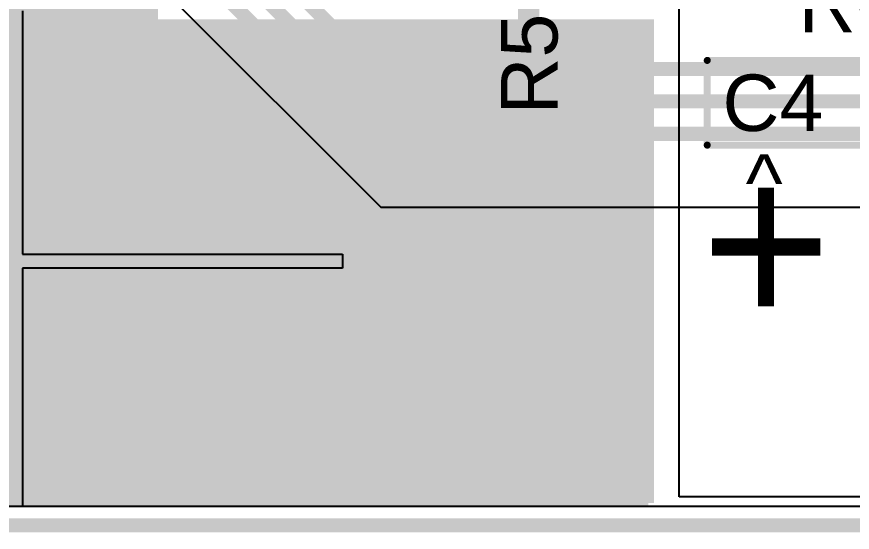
# Model space of a CAD drawing. Header units: millimetres. Extents: x -115 to 124, y -6 to 61.
# Drawn here: x -61.71 to -46.68, y -0.88 to 8.4 of the extents above; entities that cross this region are included whole.
import ezdxf

# ---------------------------------------------------------------- set-up
doc = ezdxf.new("R2010")
doc.units = ezdxf.units.MM
for name, color, linetype in [('BottomLayer', 5, 'Continuous'), ('BottomOverlay', 54, 'Continuous'), ('BottomPaste', 16, 'Continuous'), ('BottomSolder', 6, 'Continuous'), ('Mechanical2', 216, 'Continuous'), ('TopLayer', 1, 'Continuous'), ('TopOverlay', 2, 'Continuous')]:
    doc.layers.add(name, color=color, linetype=linetype)
doc.styles.add('Arial', font='', dxfattribs={"height": 0.2})
doc.styles.get('Arial').set_extended_font_data('Arial')

# ---------------------------------------------------------------- blocks, each defined once
blk = doc.blocks.new('18650_CELL_PAD_B_12')
at = {"layer": 'BottomLayer'}
blk.add_hatch(color=5, dxfattribs=at).paths.add_polyline_path([(5.5, 4.25), (5.5, -4.25), (-5.5, -4.25), (-5.5, 4.25)])
at = {"layer": 'BottomPaste'}
blk.add_hatch(color=16, dxfattribs=at).paths.add_polyline_path([(5.5, 4.25), (5.5, -4.25), (-5.5, -4.25), (-5.5, 4.25)])
at = {"layer": 'BottomSolder'}
blk.add_hatch(color=6, dxfattribs=at).paths.add_polyline_path([(5.602, 4.352), (5.602, -4.352), (-5.602, -4.352), (-5.602, 4.352)])
at = {"layer": 'BottomOverlay', "text_generation_flag": 2}
blk.add_text('+', height=3, rotation=180, dxfattribs=at).set_placement((6.447, 1.707))

msp = doc.modelspace()

# ---------------------------------------------------------------- hatches: boundary and pattern name
at = {"layer": 'BottomLayer'}
for points in [[(-63.387, 5.317), (-59.171, 5.317), (-59.171, 13.987), (-63.387, 13.987)], [(-63.387, -0.415), (-50.35, -0.415), (-50.35, 8.25), (-63.387, 8.25)]]:
    msp.add_hatch(color=5, dxfattribs=at).paths.add_polyline_path(points)

# ---------------------------------------------------------------- linework, layer by layer
for p, q in [((-49.798, -0.237), (-49.798, 9.491)), ((-61.604, 8.504), (-61.604, 4.127)), ((-61.604, 4.127), (-55.85, 4.127)), ((-55.85, 4.127), (-55.85, 3.873)), ((-55.85, 3.873), (-61.604, 3.873)), ((-61.604, 3.873), (-61.604, -0.415)), ((-38.572, -0.237), (-49.798, -0.237)), ((-61.604, -0.415), (-63.718, -0.415))]:
    msp.add_line(p, q, dxfattribs=at)
at = {"layer": 'BottomLayer', "const_width": 0.381}
for points in [[(-52.501, 7.349), (-52.501, 8.806)], [(-55.85, 4), (-52.501, 7.349)]]:
    msp.add_lwpolyline(points, dxfattribs=at)
at = {"layer": 'BottomLayer', "const_width": 0.191}
for points in [[(-52.596, 7.349, 1), (-52.406, 7.349, 1)], [(-52.596, 7.349, 1), (-52.406, 7.349, 1)], [(-55.945, 4, 1), (-55.755, 4, 1)]]:
    msp.add_lwpolyline(points, format="xyb", close=True, dxfattribs=at)
at = {"layer": 'Mechanical2', "const_width": 0.254}
msp.add_lwpolyline([(-63.75, -0.75), (-0.75, -0.75)], dxfattribs=at)
at = {"layer": 'TopLayer'}
for p, q in [((-61.94, 11.752), (-55.158, 4.97)), ((-55.158, 4.97), (-42.308, 4.97)), ((-38.532, -0.415), (-63.718, -0.415))]:
    msp.add_line(p, q, dxfattribs=at)
at = {"layer": 'TopLayer', "const_width": 0.254}
for points in [[(-61.363, 13.538), (-55.284, 7.459)], [(-61.549, 13.023), (-55.401, 6.875)], [(-61.682, 12.482), (-55.491, 6.291)], [(-55.284, 7.459), (-43.118, 7.459)], [(-55.401, 6.875), (-42.559, 6.875)], [(-55.491, 6.291), (-43.042, 6.291)]]:
    msp.add_lwpolyline(points, dxfattribs=at)
at = {"layer": 'TopLayer', "const_width": 0.127}
for points in [[(-55.348, 7.459, 1), (-55.221, 7.459, 1)], [(-55.348, 7.459, 1), (-55.221, 7.459, 1)], [(-55.465, 6.875, 1), (-55.338, 6.875, 1)], [(-55.465, 6.875, 1), (-55.338, 6.875, 1)], [(-55.554, 6.291, 1), (-55.427, 6.291, 1)], [(-55.554, 6.291, 1), (-55.427, 6.291, 1)]]:
    msp.add_lwpolyline(points, format="xyb", close=True, dxfattribs=at)
at = {"layer": 'TopOverlay', "const_width": 0.127}
for points in [[(-49.29, 7.612), (-44.726, 7.612)], [(-49.29, 6.088), (-49.29, 7.612)], [(-49.29, 6.088), (-44.726, 6.088)]]:
    msp.add_lwpolyline(points, dxfattribs=at)
at = {"layer": 'TopOverlay', "const_width": 0.0635}
for points in [[(-49.322, 7.612, 1), (-49.259, 7.612, 1)], [(-49.322, 7.612, 1), (-49.259, 7.612, 1)], [(-49.322, 6.088, 1), (-49.259, 6.088, 1)], [(-49.322, 6.088, 1), (-49.259, 6.088, 1)]]:
    msp.add_lwpolyline(points, format="xyb", close=True, dxfattribs=at)

# ---------------------------------------------------------------- block references
msp.add_blockref('18650_CELL_PAD_B_12', (-55.85, 4))

# ---------------------------------------------------------------- texts
at = {"layer": 'TopOverlay', "style": 'Arial'}
for s, p in [('R6', (-47.647, 8.12)), ('C4', (-49.017, 6.342)), ('^ ', (-48.599, 4.904))]:
    msp.add_text(s, height=1.016, dxfattribs=at).set_placement(p)
msp.add_text('R5', height=1.016, rotation=90, dxfattribs=at).set_placement((-51.983, 6.639))

doc.saveas('drawing.dxf')
